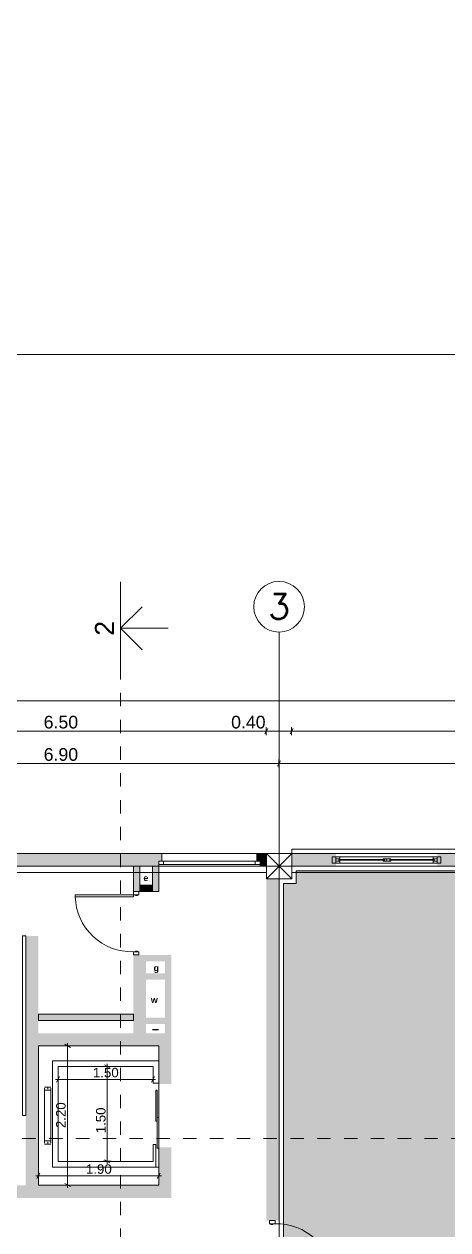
# Model space of a CAD drawing. Header units: millimetres. Extents: x 476244520 to 476657119, y 4620824743 to 4621446928.
# Drawn here: x 476400129 to 476406821, y 4621161347 to 4621180401 of the extents above; entities that cross this region are included whole.
import ezdxf

# ---------------------------------------------------------------- set-up
doc = ezdxf.new("R2010")
doc.units = ezdxf.units.MM
doc.header["$MEASUREMENT"] = 0
doc.linetypes.add('Dashed', pattern=[423.333333, 211.666667, -211.666667])
for name, color, linetype, lineweight in [('0_Pen_No__42_Pen_No__250_Pen_No__5', 5, 'Continuous', 0), ('2D Drafting - General_Pen_No__1_Pen_No__7', 7, 'Continuous', 0), ('2D Drafting - General_Pen_No__1_Pen_No__7_Pen_No__7', 7, 'Continuous', 0), ('2D Drafting - General_Pen_No__250_Pen_No__7_Pen_No__154', 154, 'Continuous', 0), ('2D Drafting - General_Pen_No__250_Pen_No__7_Pen_No__250', 7, 'Continuous', 0), ('2D Drafting - General_Pen_No__250_Pen_No__7_Pen_No__7', 7, 'Continuous', 0), ('Annotation - Text_Pen_No__7_Pen_No__5', 5, 'Continuous', 0), ('Doors_Pen_No__7_Pen_No__7_Pen_No__7', 7, 'Continuous', 0), ('G-Anno-Nplt_Pen_No__151', 151, 'Continuous', 0), ('G-Anno-Nplt_Pen_No__4', 7, 'Continuous', 0), ('G-Anno-Nplt_Pen_No__7', 7, 'Continuous', 0), ('gegmebi_Pen_No__7_Pen_No__7', 7, 'Continuous', 0), ('kar-panjara_Pen_No__7_Pen_No__7_Pen_No__7', 7, 'Continuous', 0), ('New_._Pen_No__1', 1, 'Continuous', 0), ('New_2D Drafting - General_Pen_No__250_Pen_No__7_Pen_No__154', 154, 'Continuous', 0), ('New_2D Drafting - General_Pen_No__250_Pen_No__7_Pen_No__250', 7, 'Continuous', 0), ('New_2D Drafting - General_Pen_No__250_Pen_No__7_Pen_No__7', 7, 'Continuous', 0), ('New_2D Drafting - General_Pen_No__30_Pen_No__9_Pen_No__9_Pen_No__250', 7, 'Continuous', 0), ('New_2D Drafting - General_Pen_No__30_Pen_No__9_Pen_No__9_Pen_No__4', 7, 'Continuous', 0), ('New_2D Drafting - General_Pen_No__30_Pen_No__9_Pen_No__9_Pen_No__7', 7, 'Continuous', 0), ('New_R03_Nakveti_Pen_No__250', 7, 'Continuous', 0), ('New_R03_Nakveti_Pen_No__4', 7, 'Continuous', 0), ('New_reg_nak_Pen_No__7', 7, 'Continuous', 0), ('New_shenobebi_Pen_No__1', 1, 'Continuous', 0), ('New_shenobebi_Pen_No__7', 7, 'Continuous', 0), ('New_Structural - Bearing_Pen_No__1', 1, 'Continuous', 0), ('New_Structural - Bearing_Pen_No__250', 7, 'Continuous', 0), ('zoma_Pen_No__142', 142, 'Continuous', 0), ('zoma_Pen_No__5_Pen_No__5', 5, 'Continuous', 0)]:
    doc.layers.add(name, color=color, linetype=linetype, lineweight=lineweight)
doc.layers.add('zoma', color=7, linetype='Continuous')
doc.styles.add('GENERATED_STYLE_1', font='arial.ttf')
doc.styles.add('GENERATED_STYLE_2', font='arial.ttf')
doc.styles.add('GENERATED_STYLE_5', font='arialbd.ttf')
doc.linetypes.add('Break', pattern='A,0,[1,A-4 бѓЎбѓђбѓ®бѓљбѓ\x98 - nikas1.Shx,S=15.679026,R=0,X=0,Y=0],-1975.557214,0', length=1975.557214)
doc.dimstyles.new('GENERATED_STYLE__1', dxfattribs={"dimtxt": 200, "dimasz": 64.421331, "dimexe": 0.18, "dimexo": 3, "dimgap": 0.09, "dimtad": 1, "dimtih": 1, "dimtoh": 1, "dimlfac": 0.001, "dimzin": 0, "dimdsep": 46, "dimtxsty": 'GENERATED_STYLE_2', "dimblk": 'ARROWHEAD_2', "dimblk1": 'ARROWHEAD_2', "dimblk2": 'ARROWHEAD_2', "dimcen": 0.09, "dimclrd": 142, "dimclre": 142, "dimclrt": 142, "dimadec": 0, "dimazin": 0, "dimtfac": 1, "dimtdec": 4, "dimtmove": 0, "dimatfit": 3, "dimfxl": 1, "dimtolj": 1, "dimtzin": 0, "dimarcsym": 0})
doc.dimstyles.new('GENERATED_STYLE__10', dxfattribs={"dimtxt": 150, "dimasz": 64.421331, "dimexe": 0.18, "dimexo": 3, "dimgap": 0.09, "dimtad": 1, "dimlfac": 0.001, "dimzin": 0, "dimdsep": 46, "dimtxsty": 'GENERATED_STYLE_2', "dimblk": 'ARROWHEAD_2', "dimblk1": 'ARROWHEAD_2', "dimblk2": 'ARROWHEAD_2', "dimcen": 0.09, "dimclrd": 142, "dimclre": 142, "dimclrt": 142, "dimadec": 0, "dimazin": 0, "dimtfac": 1, "dimtdec": 4, "dimtmove": 2, "dimatfit": 3, "dimfxl": 1, "dimtolj": 1, "dimtzin": 0, "dimarcsym": 0})
doc.dimstyles.new('GENERATED_STYLE__11', dxfattribs={"dimtxt": 150, "dimasz": 64.421331, "dimexe": 0.18, "dimexo": 3, "dimgap": 0.09, "dimtad": 1, "dimlfac": 0.001, "dimzin": 0, "dimdsep": 46, "dimtxsty": 'GENERATED_STYLE_2', "dimblk": 'ARROWHEAD_2', "dimblk1": 'ARROWHEAD_2', "dimblk2": 'ARROWHEAD_2', "dimcen": 0.09, "dimclrd": 142, "dimclre": 142, "dimclrt": 142, "dimadec": 0, "dimazin": 0, "dimtfac": 1, "dimtdec": 4, "dimtmove": 0, "dimatfit": 3, "dimfxl": 1, "dimtolj": 1, "dimtzin": 0, "dimarcsym": 0})
doc.dimstyles.new('GENERATED_STYLE__9', dxfattribs={"dimtxt": 150, "dimasz": 64.421331, "dimexe": 0.18, "dimexo": 3, "dimgap": 0.09, "dimtad": 1, "dimtih": 1, "dimtoh": 1, "dimlfac": 0.001, "dimzin": 0, "dimdsep": 46, "dimtxsty": 'GENERATED_STYLE_2', "dimblk": 'ARROWHEAD_2', "dimblk1": 'ARROWHEAD_2', "dimblk2": 'ARROWHEAD_2', "dimcen": 0.09, "dimclrd": 142, "dimclre": 142, "dimclrt": 142, "dimadec": 0, "dimazin": 0, "dimtfac": 1, "dimtdec": 4, "dimtmove": 0, "dimatfit": 3, "dimfxl": 1, "dimtolj": 1, "dimtzin": 0, "dimarcsym": 0})

# ---------------------------------------------------------------- blocks, each defined once
blk = doc.blocks.new('*D56', base_point=(476844527, 4621385791))
at = {"layer": 'zoma_Pen_No__142', "color": 142, "linetype": 'Continuous', "lineweight": 0, "transparency": 16777216}
for p, q in [((476397980, 4621188696), (476397931, 4621188611)), ((476397956, 4621188590), (476397956, 4621188717)), ((476397956, 4621188653), (476404456, 4621188653)), ((476404480, 4621188696), (476404431, 4621188611)), ((476404456, 4621188590), (476404456, 4621188717))]:
    blk.add_line(p, q, dxfattribs=at)
at = {"layer": 'zoma_Pen_No__142', "color": 142, "lineweight": 0, "transparency": 16777216, "char_height": 200, "attachment_point": 7, "style": 'GENERATED_STYLE_2'}
for s, insert in [('\\A1;{\\pql;\\fArial CYR|b0|i0|c204|p34;6.50}', (476400940, 4621188693)), ('\\A1;{\\pql;\\fArial CYR|b0|i0|c204|p34;0.40}', (476403899, 4621188693))]:
    blk.add_mtext(s, dxfattribs=dict(at, insert=insert))
blk = doc.blocks.new('ARROWHEAD_2')
at = {"color": 0, "linetype": 'Continuous', "lineweight": 0}
for p, q in [((0, 0), (-1, 0)), ((-0.38, -0.66), (0.38, 0.66))]:
    blk.add_line(p, q, dxfattribs=at)
blk = doc.blocks.new('*D57', base_point=(476844527, 4621385791))
at = {"layer": 'zoma_Pen_No__142', "color": 142, "linetype": 'Continuous', "lineweight": 0, "transparency": 16777216}
for p, q in [((476404480, 4621188696), (476404431, 4621188611)), ((476404456, 4621188590), (476404456, 4621188717)), ((476404456, 4621188653), (476404856, 4621188653)), ((476404880, 4621188696), (476404831, 4621188611)), ((476404856, 4621188590), (476404856, 4621188717))]:
    blk.add_line(p, q, dxfattribs=at)
blk = doc.blocks.new('*D58', base_point=(476844527, 4621385791))
at = {"layer": 'zoma_Pen_No__142', "color": 142, "linetype": 'Continuous', "lineweight": 0, "transparency": 16777216}
for p, q in [((476404880, 4621188696), (476404831, 4621188611)), ((476404856, 4621188590), (476404856, 4621188717)), ((476404856, 4621188653), (476411356, 4621188653)), ((476411380, 4621188696), (476411331, 4621188611)), ((476411356, 4621188590), (476411356, 4621188717))]:
    blk.add_line(p, q, dxfattribs=at)
at = {"layer": 'zoma_Pen_No__142', "color": 142, "lineweight": 0, "transparency": 16777216, "char_height": 200, "attachment_point": 7, "style": 'GENERATED_STYLE_2'}
for s, insert in [('\\A1;{\\pql;\\fArial CYR|b0|i0|c204|p34;6.50}', (476407840, 4621188693)), ('\\A1;{\\pql;\\fArial CYR|b0|i0|c204|p34;0.40}', (476410799, 4621188693))]:
    blk.add_mtext(s, dxfattribs=dict(at, insert=insert))
blk = doc.blocks.new('*D503', base_point=(476844527, 4621385791))
at = {"layer": 'zoma_Pen_No__142', "color": 142, "linetype": 'Continuous', "lineweight": 0, "transparency": 16777216}
for p, q in [((476397279, 4621168759), (476397230, 4621168674)), ((476397254, 4621168653), (476397254, 4621168780)), ((476404179, 4621168759), (476404130, 4621168674)), ((476404154, 4621168653), (476404154, 4621168780)), ((476397254, 4621168717), (476404154, 4621168717))]:
    blk.add_line(p, q, dxfattribs=at)
at = {"layer": 'zoma_Pen_No__142', "color": 142, "lineweight": 0, "transparency": 16777216, "insert": (476400438, 4621168757), "char_height": 200, "attachment_point": 7, "style": 'GENERATED_STYLE_2'}
blk.add_mtext('\\A1;{\\pql;\\fArial CYR|b0|i0|c204|p34;6.90}', dxfattribs=at)
blk = doc.blocks.new('*D504', base_point=(476844527, 4621385791))
at = {"layer": 'zoma_Pen_No__142', "color": 142, "linetype": 'Continuous', "lineweight": 0, "transparency": 16777216}
for p, q in [((476404179, 4621168759), (476404130, 4621168674)), ((476404154, 4621168653), (476404154, 4621168780)), ((476411079, 4621168759), (476411030, 4621168674)), ((476411054, 4621168653), (476411054, 4621168780)), ((476404154, 4621168717), (476411054, 4621168717))]:
    blk.add_line(p, q, dxfattribs=at)
at = {"layer": 'zoma_Pen_No__142', "color": 142, "lineweight": 0, "transparency": 16777216, "insert": (476407338, 4621168757), "char_height": 200, "attachment_point": 7, "style": 'GENERATED_STYLE_2'}
blk.add_mtext('\\A1;{\\pql;\\fArial CYR|b0|i0|c204|p34;6.90}', dxfattribs=at)
blk = doc.blocks.new('*D514', base_point=(476844527, 4621385791))
at = {"layer": 'zoma_Pen_No__142', "color": 142, "linetype": 'Continuous', "lineweight": 0, "transparency": 16777216}
for p, q in [((476390113, 4621169708), (476390154, 4621169708)), ((476390179, 4621169750), (476390130, 4621169665)), ((476390154, 4621169644), (476390154, 4621169771)), ((476390154, 4621169708), (476431954, 4621169708)), ((476431930, 4621169665), (476431979, 4621169750)), ((476431954, 4621169644), (476431954, 4621169771)), ((476431954, 4621169708), (476431996, 4621169708))]:
    blk.add_line(p, q, dxfattribs=at)
at = {"layer": 'zoma_Pen_No__142', "color": 142, "lineweight": 0, "transparency": 16777216, "insert": (476410712, 4621169748), "char_height": 200, "attachment_point": 7, "style": 'GENERATED_STYLE_2'}
blk.add_mtext('\\A1;{\\pql;\\fArial CYR|b0|i0|c204|p34;41.80}', dxfattribs=at)
blk = doc.blocks.new('*D518', base_point=(476844527, 4621385791))
at = {"layer": 'zoma_Pen_No__142', "color": 142, "linetype": 'Continuous', "lineweight": 0, "transparency": 16777216}
for p, q in [((476397479, 4621169271), (476397430, 4621169186)), ((476397454, 4621169165), (476397454, 4621169292)), ((476397454, 4621169228), (476403954, 4621169228)), ((476403979, 4621169271), (476403930, 4621169186)), ((476403954, 4621169165), (476403954, 4621169292))]:
    blk.add_line(p, q, dxfattribs=at)
at = {"layer": 'zoma_Pen_No__142', "color": 142, "lineweight": 0, "transparency": 16777216, "char_height": 200, "attachment_point": 7, "style": 'GENERATED_STYLE_2'}
for s, insert in [('\\A1;{\\pql;\\fArial CYR|b0|i0|c204|p34;6.50}', (476400438, 4621169268)), ('\\A1;{\\pql;\\fArial CYR|b0|i0|c204|p34;0.40}', (476403398, 4621169268))]:
    blk.add_mtext(s, dxfattribs=dict(at, insert=insert))
blk = doc.blocks.new('*D519', base_point=(476844527, 4621385791))
at = {"layer": 'zoma_Pen_No__142', "color": 142, "linetype": 'Continuous', "lineweight": 0, "transparency": 16777216}
for p, q in [((476403979, 4621169271), (476403930, 4621169186)), ((476403954, 4621169165), (476403954, 4621169292)), ((476403954, 4621169228), (476404354, 4621169228)), ((476404379, 4621169271), (476404330, 4621169186)), ((476404354, 4621169165), (476404354, 4621169292))]:
    blk.add_line(p, q, dxfattribs=at)
blk = doc.blocks.new('*D520', base_point=(476844527, 4621385791))
at = {"layer": 'zoma_Pen_No__142', "color": 142, "linetype": 'Continuous', "lineweight": 0, "transparency": 16777216}
for p, q in [((476404379, 4621169271), (476404330, 4621169186)), ((476404354, 4621169165), (476404354, 4621169292)), ((476404354, 4621169228), (476410854, 4621169228)), ((476410879, 4621169271), (476410830, 4621169186)), ((476410854, 4621169165), (476410854, 4621169292))]:
    blk.add_line(p, q, dxfattribs=at)
at = {"layer": 'zoma_Pen_No__142', "color": 142, "lineweight": 0, "transparency": 16777216, "char_height": 200, "attachment_point": 7, "style": 'GENERATED_STYLE_2'}
for s, insert in [('\\A1;{\\pql;\\fArial CYR|b0|i0|c204|p34;6.50}', (476407338, 4621169268)), ('\\A1;{\\pql;\\fArial CYR|b0|i0|c204|p34;0.40}', (476410298, 4621169268))]:
    blk.add_mtext(s, dxfattribs=dict(at, insert=insert))
blk = doc.blocks.new('*D559', base_point=(476844527, 4621385791))
at = {"layer": 'zoma_Pen_No__142', "color": 142, "linetype": 'Continuous', "lineweight": 0, "transparency": 16777216}
for p, q in [((476400354, 4621162137), (476400354, 4621162264)), ((476402254, 4621162137), (476402254, 4621162264)), ((476400313, 4621162201), (476400354, 4621162201)), ((476400379, 4621162243), (476400330, 4621162158)), ((476400354, 4621162201), (476402254, 4621162201)), ((476402230, 4621162158), (476402279, 4621162243)), ((476402254, 4621162201), (476402296, 4621162201))]:
    blk.add_line(p, q, dxfattribs=at)
at = {"layer": 'zoma_Pen_No__142', "color": 142, "lineweight": 0, "transparency": 16777216, "insert": (476401105, 4621162231), "char_height": 150, "attachment_point": 7, "style": 'GENERATED_STYLE_2'}
blk.add_mtext('\\A1;{\\pql;\\fArial CYR|b0|i0|c204|p34;1.90}', dxfattribs=at)
blk = doc.blocks.new('*D560', base_point=(476844527, 4621385791))
at = {"layer": 'zoma_Pen_No__142', "color": 142, "linetype": 'Continuous', "lineweight": 0, "transparency": 16777216}
for p, q in [((476401438, 4621163931), (476401438, 4621163972)), ((476401502, 4621163931), (476401375, 4621163931)), ((476401481, 4621163906), (476401396, 4621163955)), ((476401438, 4621162431), (476401438, 4621163931)), ((476401396, 4621162455), (476401481, 4621162406)), ((476401502, 4621162431), (476401375, 4621162431)), ((476401438, 4621162389), (476401438, 4621162431))]:
    blk.add_line(p, q, dxfattribs=at)
at = {"layer": 'zoma_Pen_No__142', "color": 142, "lineweight": 0, "transparency": 16777216, "insert": (476401417, 4621162873), "char_height": 150, "attachment_point": 7, "rotation": 90, "style": 'GENERATED_STYLE_2'}
blk.add_mtext('\\A1;{\\pql;\\fArial CYR|b0|i0|c204|p34;1.50}', dxfattribs=at)
blk = doc.blocks.new('*D561', base_point=(476844527, 4621385791))
at = {"layer": 'zoma_Pen_No__142', "color": 142, "linetype": 'Continuous', "lineweight": 0, "transparency": 16777216}
for p, q in [((476400665, 4621163662), (476400665, 4621163789)), ((476402165, 4621163662), (476402165, 4621163789)), ((476400623, 4621163725), (476400665, 4621163725)), ((476400689, 4621163768), (476400640, 4621163683)), ((476400665, 4621163725), (476402165, 4621163725)), ((476402140, 4621163683), (476402189, 4621163768)), ((476402165, 4621163725), (476402206, 4621163725))]:
    blk.add_line(p, q, dxfattribs=at)
at = {"layer": 'zoma_Pen_No__142', "color": 142, "lineweight": 0, "transparency": 16777216, "insert": (476401215, 4621163755), "char_height": 150, "attachment_point": 7, "style": 'GENERATED_STYLE_2'}
blk.add_mtext('\\A1;{\\pql;\\fArial CYR|b0|i0|c204|p34;1.50}', dxfattribs=at)
blk = doc.blocks.new('*D562', base_point=(476844527, 4621385791))
at = {"layer": 'zoma_Pen_No__142', "color": 142, "linetype": 'Continuous', "lineweight": 0, "transparency": 16777216}
for p, q in [((476400880, 4621164254), (476400753, 4621164254)), ((476400859, 4621164230), (476400774, 4621164279)), ((476400816, 4621164254), (476400816, 4621164296)), ((476400816, 4621162054), (476400816, 4621164254)), ((476400774, 4621162079), (476400859, 4621162030)), ((476400880, 4621162054), (476400753, 4621162054)), ((476400816, 4621162013), (476400816, 4621162054))]:
    blk.add_line(p, q, dxfattribs=at)
at = {"layer": 'zoma_Pen_No__142', "color": 142, "lineweight": 0, "transparency": 16777216, "insert": (476400786, 4621162955), "char_height": 150, "attachment_point": 7, "rotation": 90, "style": 'GENERATED_STYLE_2'}
blk.add_mtext('\\A1;{\\pql;\\fArial CYR|b0|i0|c204|p34;2.20}', dxfattribs=at)

msp = doc.modelspace()

# ---------------------------------------------------------------- hatches: boundary and pattern name
at = {"layer": '2D Drafting - General_Pen_No__250_Pen_No__7_Pen_No__154', "linetype": 'Continuous', "lineweight": 0}
for points in [[(476399104.213, 4621167292.829), (476399104.21, 4621167172.829), (476399154.207, 4621167172.829), (476399154.207, 4621167092.827), (476402254.207, 4621167092.827), (476402254.207, 4621167172.829), (476402304.205, 4621167172.829), (476402304.201, 4621167292.829)], [(476403954.207, 4621167292.829), (476403954.207, 4621167092.991), (476403854.207, 4621167092.991), (476403854.207, 4621167172.875), (476403804.205, 4621167172.875), (476403804.201, 4621167292.875)]]:
    msp.add_hatch(color=154, dxfattribs=at).paths.add_polyline_path(points)
at = {"layer": '2D Drafting - General_Pen_No__250_Pen_No__7_Pen_No__7', "linetype": 'Continuous', "lineweight": 0}
for points in [[(476405054.205, 4621167092.829), (476404354.207, 4621167092.829), (476404354.207, 4621167292.829), (476405054.205, 4621167292.829)], [(476407654.207, 4621167092.829), (476406654.205, 4621167092.829), (476406654.205, 4621167292.829), (476407654.207, 4621167292.829)], [(476401954.206, 4621167092.743), (476401954.206, 4621166692.786), (476401854.206, 4621166692.786), (476401854.206, 4621167092.743)], [(476403954.207, 4621166892.829), (476403954.207, 4621161492.829), (476404154.207, 4621161492.829), (476404154.207, 4621166892.829)], [(476400354.207, 4621165992.786), (476400354.207, 4621164452.754), (476400154.207, 4621164452.754), (476400154.207, 4621165992.786)], [(476401854.206, 4621165692.786), (476402054.207, 4621165692.786), (476402054.207, 4621164452.754), (476401854.206, 4621164452.754)]]:
    msp.add_hatch(color=7, dxfattribs=at).paths.add_polyline_path(points)
at = {"layer": 'G-Anno-Nplt_Pen_No__151', "linetype": 'Continuous', "lineweight": 0, "true_color": 0x1f2f3f}
msp.add_hatch(color=169, dxfattribs=at).paths.add_polyline_path([(476404224.207, 4621166822.828), (476404224.207, 4621160462.829), (476404424.207, 4621160462.829), (476404424.207, 4621160162.828), (476404724.207, 4621160162.828), (476404724.207, 4621159301.81), (476404324.207, 4621159301.81), (476404324.207, 4621156962.828), (476404424.207, 4621156962.828), (476404424.207, 4621156422.829), (476404324.207, 4621156422.829), (476404324.207, 4621152262.771), (476407724.207, 4621152262.77), (476407724.207, 4621149862.77), (476410484.207, 4621149862.77), (476410484.207, 4621150662.958), (476410884.207, 4621150662.958), (476410884.207, 4621156422.829), (476410784.207, 4621156422.829), (476410784.207, 4621156962.829), (476410884.207, 4621156962.829), (476410884.207, 4621158250.12), (476410954.207, 4621158250.12), (476410954.207, 4621159992.829), (476410854.207, 4621159992.829), (476410854.207, 4621160242.829), (476410554.207, 4621160242.829), (476410554.207, 4621161263.847), (476410954.207, 4621161263.847), (476410954.207, 4621161866.098), (476410884.207, 4621161866.098), (476410884.207, 4621165922.832), (476407384.207, 4621165922.832), (476407384.207, 4621167022.829), (476404424.207, 4621167022.829), (476404424.207, 4621166822.828)])
at = {"layer": 'G-Anno-Nplt_Pen_No__7', "linetype": 'Continuous', "lineweight": 0}
msp.add_hatch(color=7, dxfattribs=at).paths.add_polyline_path([(476400154.207, 4621161852.754), (476397254.207, 4621161852.754), (476397254.207, 4621162052.754), (476400154.207, 4621162052.754)])
at = {"layer": 'New_2D Drafting - General_Pen_No__250_Pen_No__7_Pen_No__154', "linetype": 'Continuous', "lineweight": 0}
for points in [[(476400154.207, 4621164452.754), (476400354.207, 4621164452.754), (476402454.207, 4621164452.754), (476402454.207, 4621163652.754), (476402254.207, 4621163652.754), (476402254.207, 4621164252.754), (476400354.207, 4621164252.754), (476400154.207, 4621164252.754)], [(476400154.207, 4621164252.754), (476400354.207, 4621164252.754), (476400354.207, 4621162052.754), (476402254.207, 4621162052.754), (476402254.207, 4621162652.754), (476402454.207, 4621162652.754), (476402454.207, 4621161852.754), (476400154.207, 4621161852.754), (476400154.207, 4621162052.754)]]:
    msp.add_hatch(color=154, dxfattribs=at).paths.add_polyline_path(points)
at = {"layer": 'New_2D Drafting - General_Pen_No__250_Pen_No__7_Pen_No__7', "linetype": 'Continuous', "lineweight": 0}
for points in [[(476402154.207, 4621167092.786), (476402254.207, 4621167092.786), (476402254.207, 4621166692.786), (476402154.207, 4621166692.786)], [(476400354.207, 4621164653.298), (476400354.207, 4621164753.298), (476401854.207, 4621164753.298), (476401854.207, 4621164653.298)]]:
    msp.add_hatch(color=7, dxfattribs=at).paths.add_polyline_path(points)
at = {"layer": 'New_2D Drafting - General_Pen_No__30_Pen_No__9_Pen_No__9_Pen_No__4', "linetype": 'Continuous', "lineweight": 0}
for points in [[(476401954.206, 4621166792.786), (476402154.207, 4621166792.786), (476402154.207, 4621166692.786), (476401954.206, 4621166692.786)], [(476402354.207, 4621165692.786), (476402354.207, 4621165592.754), (476402054.207, 4621165592.754), (476402054.207, 4621165692.786)]]:
    msp.add_hatch(color=7, dxfattribs=at).paths.add_polyline_path(points)
at = {"layer": 'New_2D Drafting - General_Pen_No__30_Pen_No__9_Pen_No__9_Pen_No__7', "linetype": 'Continuous', "lineweight": 0}
for points in [[(476402454.207, 4621165692.786), (476402454.207, 4621164452.754), (476402354.207, 4621164452.754), (476402354.207, 4621165692.786)], [(476402054.207, 4621165302.754), (476402054.207, 4621165402.754), (476402354.207, 4621165402.754), (476402354.207, 4621165302.754)], [(476402054.207, 4621164602.756), (476402054.207, 4621164702.756), (476402354.207, 4621164702.756), (476402354.207, 4621164602.756)]]:
    msp.add_hatch(color=7, dxfattribs=at).paths.add_polyline_path(points)

# ---------------------------------------------------------------- linework, layer by layer
at = {"layer": '0_Pen_No__42_Pen_No__250_Pen_No__5', "color": 5, "linetype": 'Continuous', "lineweight": 0}
msp.add_circle((476404154.207, 4621171194.038), 400, dxfattribs=at)
msp.add_circle((476404154.207, 4621171194.038), 400, dxfattribs=at)
at = {"layer": '2D Drafting - General_Pen_No__1_Pen_No__7', "color": 7, "linetype": 'Continuous', "lineweight": 0}
for p, q in [((476403954.207, 4621166892.829), (476404354.207, 4621167292.829)), ((476404354.207, 4621166892.829), (476403954.207, 4621167292.829))]:
    msp.add_line(p, q, dxfattribs=at)
at = {"layer": '2D Drafting - General_Pen_No__1_Pen_No__7', "color": 7, "linetype": 'Continuous', "lineweight": 0, "flags": 128}
for points in [[(476397454.207, 4621166992.829), (476403954.207, 4621166992.829), (476403954.207, 4621167292.829), (476397454.207, 4621167292.829)], [(476404354.207, 4621166892.829), (476403954.207, 4621166892.829), (476403954.207, 4621167292.829), (476404354.207, 4621167292.829)], [(476410854.207, 4621166992.829), (476404354.207, 4621166992.829), (476404354.207, 4621167292.829), (476410854.207, 4621167292.829)]]:
    msp.add_lwpolyline(points, close=True, dxfattribs=at)
at = {"layer": '2D Drafting - General_Pen_No__1_Pen_No__7_Pen_No__7', "color": 7, "linetype": 'Continuous', "lineweight": 0}
for centre, start, end in [((476401829.206, 4621166635.064), 181.603806, 271.603806), ((476404115.959, 4621160550.551), 1.603806, 91.603806)]:
    msp.add_arc(centre, 893.239, start, end, dxfattribs=at)
at = {"layer": '2D Drafting - General_Pen_No__250_Pen_No__7_Pen_No__250', "color": 7, "linetype": 'Continuous', "lineweight": 0, "flags": 128}
msp.add_lwpolyline([(476401954.206, 4621167092.743), (476401954.206, 4621166692.786), (476401854.206, 4621166692.786), (476401854.206, 4621167092.743)], close=True, dxfattribs=at)
at = {"layer": '2D Drafting - General_Pen_No__250_Pen_No__7_Pen_No__7', "color": 7, "linetype": 'Continuous', "lineweight": 0, "flags": 128}
for points in [[(476399104.213, 4621167292.829), (476399104.21, 4621167172.829), (476399154.207, 4621167172.829), (476399154.207, 4621167092.827), (476402254.207, 4621167092.827), (476402254.207, 4621167172.829), (476402304.205, 4621167172.829), (476402304.201, 4621167292.829)], [(476403954.207, 4621167292.829), (476403954.207, 4621167092.991), (476403854.207, 4621167092.991), (476403854.207, 4621167172.875), (476403804.205, 4621167172.875), (476403804.201, 4621167292.875)]]:
    msp.add_lwpolyline(points, close=True, dxfattribs=at)
at = {"layer": 'Doors_Pen_No__7_Pen_No__7_Pen_No__7', "color": 7, "linetype": 'Continuous', "lineweight": 0, "flags": 128}
for points in [[(476401854.206, 4621166643.397), (476401854.206, 4621166610.064), (476400936.317, 4621166610.064), (476400936.317, 4621166643.397)], [(476401938.873, 4621166692.786), (476401938.873, 4621166643.397), (476401854.206, 4621166643.397), (476401854.206, 4621166692.786)], [(476401920.873, 4621166643.397), (476401920.873, 4621166632.286), (476401887.54, 4621166632.286), (476401887.54, 4621166643.397)], [(476401938.873, 4621165692.786), (476401938.873, 4621165742.175), (476401854.206, 4621165742.175), (476401854.206, 4621165692.786)], [(476401920.873, 4621165753.286), (476401920.873, 4621165742.175), (476401887.54, 4621165742.175), (476401887.54, 4621165753.286)], [(476404006.293, 4621161492.829), (476404006.293, 4621161443.44), (476404090.959, 4621161443.44), (476404090.959, 4621161492.829)], [(476404024.293, 4621161432.329), (476404024.293, 4621161443.44), (476404057.626, 4621161443.44), (476404057.626, 4621161432.329)]]:
    msp.add_lwpolyline(points, close=True, dxfattribs=at)
at = {"layer": 'G-Anno-Nplt_Pen_No__4', "color": 7, "linetype": 'Continuous', "lineweight": 0, "flags": 128}
msp.add_lwpolyline([(476407384.207, 4621167022.829), (476404424.207, 4621167022.829), (476404424.207, 4621166822.828), (476404224.207, 4621166822.828), (476404224.207, 4621160462.829), (476404424.207, 4621160462.829), (476404424.207, 4621160162.828), (476404724.207, 4621160162.828), (476404724.207, 4621159301.81), (476404324.207, 4621159301.81), (476404324.207, 4621156962.828), (476404424.207, 4621156962.828), (476404424.207, 4621156422.829), (476404324.207, 4621156422.829), (476404324.207, 4621152262.771), (476407724.207, 4621152262.77)], dxfattribs=at)
at = {"layer": 'gegmebi_Pen_No__7_Pen_No__7', "color": 7, "linetype": 'Continuous', "lineweight": 0, "flags": 128}
msp.add_lwpolyline([(476400104.207, 4621164966.82), (476400104.207, 4621165992.786), (476400154.207, 4621165992.786), (476400154.207, 4621163152.786), (476400104.207, 4621163152.786)], close=True, dxfattribs=at)
at = {"layer": 'kar-panjara_Pen_No__7_Pen_No__7_Pen_No__7', "color": 7, "linetype": 'Continuous', "lineweight": 0, "flags": 128}
for points in [[(476405113.88, 4621167242.773), (476404993.88, 4621167242.773), (476404993.88, 4621167142.773), (476405113.88, 4621167142.773)], [(476406654.207, 4621167142.774), (476405054.205, 4621167142.829), (476405054.205, 4621167242.774), (476406654.207, 4621167242.719)], [(476405054.205, 4621167172.889), (476405099.205, 4621167172.889), (476405099.205, 4621167187.889), (476405099.205, 4621167197.889), (476405113.88, 4621167197.889), (476405113.88, 4621167212.889), (476405054.205, 4621167212.889)], [(476405858.777, 4621167172.889), (476405813.777, 4621167172.889), (476405813.777, 4621167187.889), (476405813.777, 4621167197.889), (476405798.777, 4621167197.889), (476405798.777, 4621167212.889), (476405858.777, 4621167212.889)], [(476405858.777, 4621167172.889), (476405903.777, 4621167172.889), (476405903.777, 4621167187.889), (476405903.777, 4621167197.889), (476405918.777, 4621167197.889), (476405918.777, 4621167212.889), (476405858.777, 4621167212.889)], [(476406588.777, 4621167242.773), (476406708.777, 4621167242.773), (476406708.777, 4621167142.773), (476406588.777, 4621167142.773)], [(476406654.207, 4621167172.889), (476406603.777, 4621167172.889), (476406603.777, 4621167187.889), (476406603.777, 4621167197.889), (476406588.777, 4621167197.889), (476406588.777, 4621167212.889), (476406654.207, 4621167212.889)], [(476405099.205, 4621167187.889), (476405823.046, 4621167187.889), (476405823.046, 4621167197.889), (476405099.205, 4621167197.889)], [(476405113.88, 4621167172.889), (476405099.205, 4621167172.889), (476405099.205, 4621167187.889), (476405113.88, 4621167187.889)], [(476405798.777, 4621167172.889), (476405813.777, 4621167172.889), (476405813.777, 4621167187.889), (476405798.777, 4621167187.889)], [(476406603.777, 4621167187.889), (476405903.777, 4621167187.889), (476405903.777, 4621167197.889), (476406603.777, 4621167197.889)], [(476405918.777, 4621167172.889), (476405903.777, 4621167172.889), (476405903.777, 4621167187.889), (476405918.777, 4621167187.889)], [(476406588.777, 4621167172.889), (476406603.777, 4621167172.889), (476406603.777, 4621167187.889), (476406588.777, 4621167187.889)]]:
    msp.add_lwpolyline(points, close=True, dxfattribs=at)
at = {"layer": 'New_2D Drafting - General_Pen_No__250_Pen_No__7_Pen_No__250', "color": 7, "linetype": 'Continuous', "lineweight": 0, "flags": 128}
for points in [[(476402154.207, 4621167092.786), (476402254.207, 4621167092.786), (476402254.207, 4621166692.786), (476402154.207, 4621166692.786)], [(476400354.207, 4621164653.298), (476400354.207, 4621164753.298), (476401854.207, 4621164753.298), (476401854.207, 4621164653.298)]]:
    msp.add_lwpolyline(points, close=True, dxfattribs=at)
at = {"layer": 'New_2D Drafting - General_Pen_No__30_Pen_No__9_Pen_No__9_Pen_No__250', "color": 7, "linetype": 'Continuous', "lineweight": 0, "flags": 128}
msp.add_lwpolyline([(476401954.206, 4621166792.786), (476402154.207, 4621166792.786), (476402154.207, 4621166692.786), (476401954.206, 4621166692.786)], close=True, dxfattribs=at)
at = {"layer": 'New_R03_Nakveti_Pen_No__250', "color": 7, "linetype": 'Continuous', "lineweight": 0}
for p, q in [((476400552.647, 4621163602.754), (476400452.647, 4621163602.754)), ((476400452.647, 4621162719.42), (476400452.647, 4621163586.087)), ((476400502.647, 4621163602.754), (476400502.647, 4621163569.42)), ((476400552.647, 4621162719.42), (476400552.647, 4621163586.087)), ((476400552.647, 4621163552.754), (476400452.647, 4621163552.754)), ((476400552.647, 4621162752.754), (476400452.647, 4621162752.754)), ((476400552.647, 4621162702.754), (476400452.647, 4621162702.754)), ((476400502.647, 4621162702.754), (476400502.647, 4621162736.087))]:
    msp.add_line(p, q, dxfattribs=at)
at = {"layer": 'New_R03_Nakveti_Pen_No__4', "color": 7, "linetype": 'Continuous', "lineweight": 0}
for p, q in [((476400574.835, 4621162339.683), (476400574.835, 4621164019.055)), ((476402254.207, 4621164019.055), (476400574.835, 4621164019.055)), ((476402254.207, 4621163664.421), (476402254.207, 4621164019.055)), ((476400664.521, 4621163929.369), (476400664.521, 4621162429.369)), ((476400664.521, 4621163929.369), (476402164.521, 4621163929.369)), ((476402164.521, 4621163929.369), (476402164.521, 4621163664.421)), ((476402164.521, 4621163664.421), (476402254.207, 4621163664.421)), ((476402254.207, 4621162694.317), (476402254.207, 4621163664.421)), ((476402209.364, 4621162694.317), (476402164.521, 4621162694.317)), ((476402164.521, 4621162694.317), (476402164.521, 4621162429.369)), ((476402209.364, 4621162339.683), (476402209.364, 4621162694.317)), ((476402254.207, 4621162694.317), (476402254.207, 4621162339.683)), ((476402254.207, 4621162339.683), (476400574.835, 4621162339.683)), ((476400664.521, 4621162429.369), (476402164.521, 4621162429.369))]:
    msp.add_line(p, q, dxfattribs=at)
for points in [[(476402231.786, 4621163067.261), (476402231.786, 4621163552.314), (476402209.364, 4621163552.314), (476402209.364, 4621163067.261)], [(476402254.207, 4621162638.263), (476402254.207, 4621163123.315), (476402231.786, 4621163123.315), (476402231.786, 4621162638.263)]]:
    msp.add_lwpolyline(points, close=True, dxfattribs=at)
at = {"layer": 'New_reg_nak_Pen_No__7', "color": 7, "linetype": 'Continuous', "lineweight": 0, "flags": 128}
msp.add_lwpolyline([(476407654.207, 4621167292.829), (476407654.207, 4621167362.829), (476404354.207, 4621167362.829), (476404354.207, 4621167292.829)], dxfattribs=at)
at = {"layer": 'New_shenobebi_Pen_No__1', "color": 1, "linetype": 'Dashed', "lineweight": 0}
for points in [[(476401650.445, 4621146761.199), (476401650.445, 4621171590.065)], [(476385707.408, 4621162788.531), (476436780.621, 4621162788.531)]]:
    msp.add_lwpolyline(points, dxfattribs=at)
at = {"layer": 'New_shenobebi_Pen_No__1', "color": 1, "linetype": 'Continuous', "lineweight": 0}
for points in [[(476401650.445, 4621170116.318), (476401650.445, 4621171590.065)], [(476401650.445, 4621170853.191), (476401991.59, 4621171194.336)], [(476401650.445, 4621170853.191), (476402403.443, 4621170853.191)], [(476401650.445, 4621170853.191), (476401991.59, 4621170512.046)]]:
    msp.add_lwpolyline(points, dxfattribs=at)
at = {"layer": 'New_shenobebi_Pen_No__7', "color": 7, "linetype": 'Continuous', "lineweight": 0}
msp.add_lwpolyline([(476400354.207, 4621162052.754), (476400354.207, 4621164252.754), (476402254.207, 4621164252.754), (476402254.207, 4621162052.754)], close=True, dxfattribs=at)
at = {"layer": 'New_Structural - Bearing_Pen_No__1', "color": 1, "linetype": 'Break', "lineweight": 0}
msp.add_line((476375903.831, 4621175181.473), (476442354.006, 4621175181.473), dxfattribs=at)
at = {"layer": 'New_Structural - Bearing_Pen_No__250', "color": 7, "linetype": 'Continuous', "lineweight": 0}
for p, q in [((476402304.201, 4621167292.829), (476403804.201, 4621167292.875)), ((476402304.201, 4621167292.829), (476402304.205, 4621167172.829)), ((476403804.201, 4621167292.875), (476403804.205, 4621167172.875)), ((476402254.205, 4621167172.827), (476402329.205, 4621167172.829)), ((476402304.205, 4621167172.829), (476402254.205, 4621167172.827)), ((476402304.205, 4621167172.829), (476402254.205, 4621167172.827)), ((476402254.205, 4621167172.827), (476402254.206, 4621167122.827)), ((476402254.205, 4621167172.827), (476402254.206, 4621167122.827)), ((476402329.206, 4621167122.829), (476402254.206, 4621167122.827)), ((476402254.206, 4621167122.827), (476402254.207, 4621167092.827)), ((476402254.207, 4621167092.827), (476403854.207, 4621167092.876)), ((476402329.205, 4621167172.829), (476403779.205, 4621167172.874)), ((476402329.205, 4621167172.829), (476402329.206, 4621167122.829)), ((476403779.206, 4621167122.874), (476402329.206, 4621167122.829)), ((476403779.205, 4621167172.874), (476403854.205, 4621167172.876)), ((476403779.206, 4621167122.874), (476403779.205, 4621167172.874)), ((476403854.206, 4621167122.876), (476403779.206, 4621167122.874)), ((476403804.205, 4621167172.875), (476403854.205, 4621167172.876)), ((476403804.205, 4621167172.875), (476403854.205, 4621167172.876)), ((476403854.205, 4621167172.876), (476403854.206, 4621167122.876)), ((476403854.205, 4621167172.876), (476403854.206, 4621167122.876)), ((476403854.206, 4621167122.876), (476403854.207, 4621167092.876))]:
    msp.add_line(p, q, dxfattribs=at)
at = {"layer": 'zoma_Pen_No__5_Pen_No__5', "color": 5, "linetype": 'Continuous', "lineweight": 0}
for p, q in [((476404154.207, 4621146083.232), (476404154.207, 4621170794.038)), ((476386273.656, 4621167092.829), (476436160.037, 4621167092.829)), ((476386273.656, 4621167092.829), (476436160.037, 4621167092.829))]:
    msp.add_line(p, q, dxfattribs=at)

# ---------------------------------------------------------------- texts
at = {"layer": 'Annotation - Text_Pen_No__7_Pen_No__5', "color": 5, "linetype": 'Continuous', "lineweight": 0, "insert": (476404156.365, 4621171399.976), "char_height": 400, "attachment_point": 2}
msp.add_mtext('\\A1;{\\pqc;\\Ftxt.shx;3}', dxfattribs=at)
at = {"layer": 'New_._Pen_No__1', "color": 1, "linetype": 'Continuous', "lineweight": 0, "attachment_point": 2, "rotation": 90}
for s, insert, char_height, style in [('\\A1;{\\pqc;\\fArial|b0|i0|c0|p34;2}', (476401247.587, 4621170853.191), 300, 'GENERATED_STYLE_1'), ('\\A1;{\\pqc;\\fArial|b1|i0|c0|p34;I}', (476402152.189, 4621164510.167), 100, 'GENERATED_STYLE_5')]:
    msp.add_mtext(s, dxfattribs=dict(at, insert=insert, char_height=char_height, style=style))
at = {"layer": 'New_._Pen_No__1', "color": 1, "linetype": 'Continuous', "lineweight": 0, "char_height": 100, "attachment_point": 2, "style": 'GENERATED_STYLE_5'}
for s, insert in [('\\A1;{\\pqc;\\fArial|b1|i0|c0|p34;e}', (476402052.351, 4621166958.083)), ('\\A1;{\\pqc;\\fArial|b1|i0|c0|p34;g}', (476402215.491, 4621165535.908)), ('\\A1;{\\pqc;\\fArial|b1|i0|c0|p34;w}', (476402185.429, 4621165031.693))]:
    msp.add_mtext(s, dxfattribs=dict(at, insert=insert))

# ---------------------------------------------------------------- dimensions: what is measured, and where the dimension line sits
at = {"layer": 'zoma', "color": 142, "linetype": 'Continuous', "lineweight": 0}
for base, p1, p2, dimstyle, picture, middle in [((476403954.207, 4621169228.306), (476397454.207, 4621202334.498), (476403954.207, 4621202334.498), 'GENERATED_STYLE__1', '*D518', (476400697.914, 4621169368.306)), ((476404354.207, 4621169228.306), (476403954.207, 4621202334.498), (476404354.207, 4621202334.498), 'GENERATED_STYLE__1', '*D519', (476403657.359, 4621169368.306)), ((476410854.207, 4621169228.306), (476404354.207, 4621202334.498), (476410854.207, 4621202334.498), 'GENERATED_STYLE__1', '*D520', (476407597.914, 4621169368.306)), ((476404455.933, 4621188653.35), (476397955.933, 4621155547.158), (476404455.933, 4621155547.158), 'GENERATED_STYLE__1', '*D56', (476401199.64, 4621188793.35)), ((476411355.933, 4621188653.35), (476404855.933, 4621155547.158), (476411355.933, 4621155547.158), 'GENERATED_STYLE__1', '*D58', (476408099.64, 4621188793.35)), ((476404855.933, 4621188653.35), (476404455.933, 4621155547.158), (476404855.933, 4621155547.158), 'GENERATED_STYLE__1', '*D57', (476404159.085, 4621188793.35)), ((476404154.207, 4621168716.742), (476397254.207, 4621170355.438), (476404154.207, 4621170355.438), 'GENERATED_STYLE__1', '*D503', (476400697.914, 4621168856.742)), ((476411054.207, 4621168716.742), (476404154.207, 4621170355.438), (476411054.207, 4621170355.438), 'GENERATED_STYLE__1', '*D504', (476407597.914, 4621168856.742)), ((476431954.207, 4621169707.546), (476390154.207, 4621167914.298), (476431954.207, 4621167914.298), 'GENERATED_STYLE__1', '*D514', (476411048.265, 4621169847.546)), ((476402164.521, 4621163725.208), (476400664.521, 4621163929.369), (476402164.521, 4621163929.369), 'GENERATED_STYLE__9', '*D561', (476401409.801, 4621163830.208)), ((476402254.207, 4621162200.685), (476400354.207, 4621162300.669), (476402254.207, 4621162300.669), 'GENERATED_STYLE__9', '*D559', (476401299.487, 4621162305.685))]:
    dim = msp.add_linear_dim(base=base, p1=p1, p2=p2, dimstyle=dimstyle, dxfattribs=at)
    dim.commit()
    dim.dimension.update_dxf_attribs({"geometry": picture, "text_midpoint": middle, "dimtype": 160})
for base, p1, p2, dimstyle, picture, middle in [((476400816.149, 4621164254.322), (476400841.179, 4621162054.322), (476400957.986, 4621164254.322), 'GENERATED_STYLE__11', '*D562', (476400711.149, 4621163149.602)), ((476401438.364, 4621163930.938), (476401641.933, 4621162430.938), (476401615.834, 4621163930.938), 'GENERATED_STYLE__10', '*D560', (476401342.364, 4621163067.77))]:
    dim = msp.add_linear_dim(base=base, p1=p1, p2=p2, angle=90, dimstyle=dimstyle, dxfattribs=at)
    dim.commit()
    dim.dimension.update_dxf_attribs({"geometry": picture, "text_midpoint": middle, "dimtype": 160, "text_rotation": 90})

doc.saveas('drawing.dxf')
